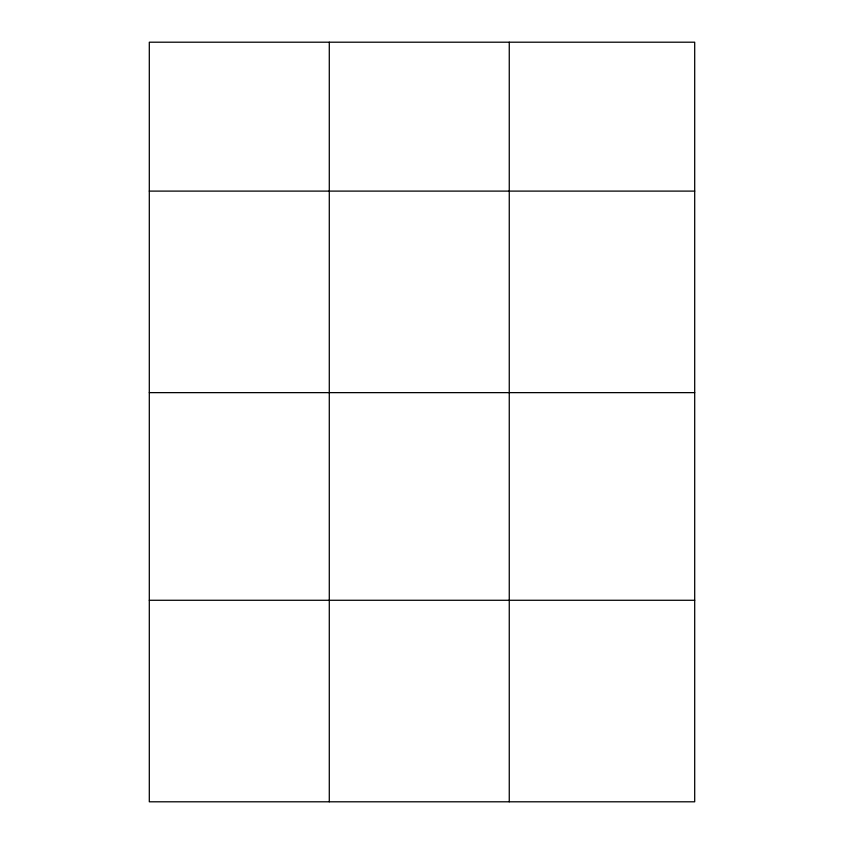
<?xml version="1.0" encoding="UTF-8"?>
<svg xmlns="http://www.w3.org/2000/svg" width="844" height="844" viewBox="0 0 844 844"><rect width="100%" height="100%" fill="white"/><g stroke="black" fill="none" stroke-linecap="round" stroke-linejoin="round"><path stroke-width="1.27" d="M694.696 392.639L694.696 42.2L149.304 42.2L149.304 801.8L694.696 801.8L694.696 392.639L149.304 392.639M149.304 191.103L694.696 191.103M149.304 600.274L694.696 600.274M509.259 42.2L509.259 801.8M329.287 42.2L329.287 801.8"/></g></svg>
